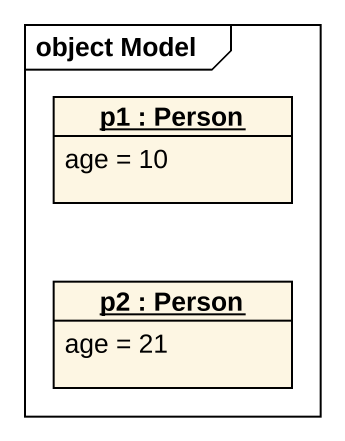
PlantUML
@startuml
mainframe object Model
hide circle
hide empty members
object "p1 : Person" as p1 {
  age = 10
}
object "p2 : Person" as p2 {
  age = 21
}
@enduml
